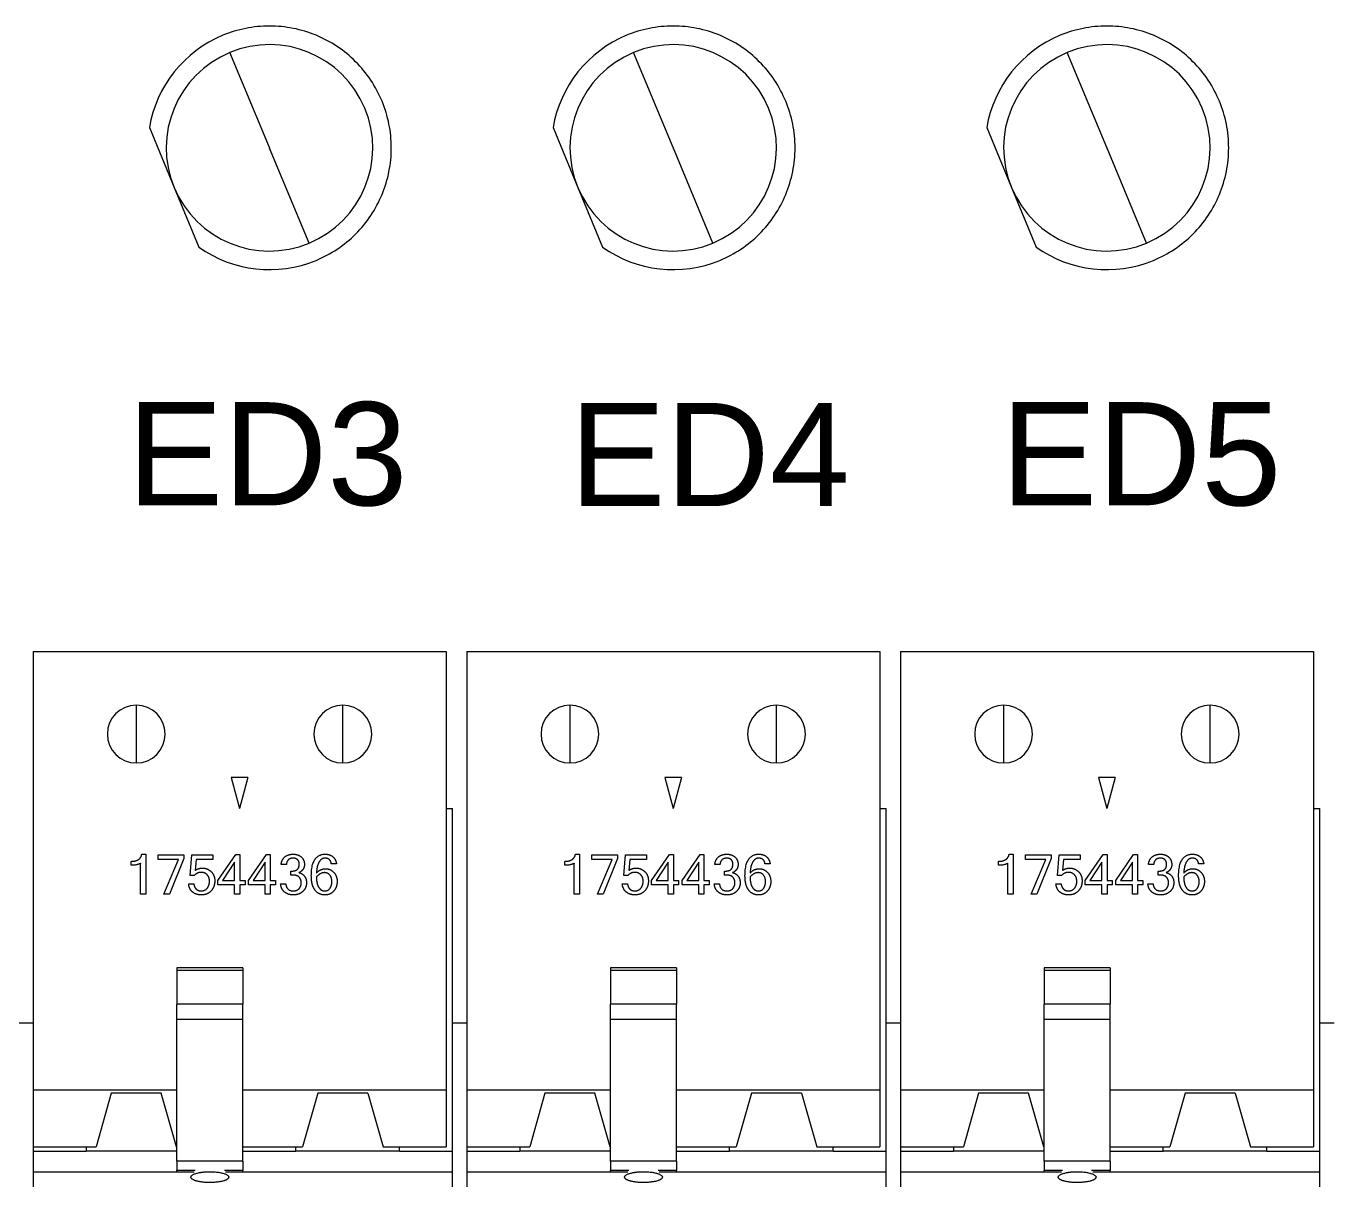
# Model space of a CAD drawing. Header units: millimetres. Extents: x -118 to 1430, y 370 to 641.
# Drawn here: x -2.31 to 29.19, y 463 to 491.12 of the extents above; entities that cross this region are included whole.
import ezdxf

# ---------------------------------------------------------------- set-up
doc = ezdxf.new("R2010")
doc.units = ezdxf.units.MM
doc.layers.add('TANGENT EDGES', color=7, linetype='Continuous', lineweight=0)
doc.layers.add('VISIBLE', color=7, linetype='Continuous', lineweight=0)
doc.styles.get("Standard").update_dxf_attribs({"font": 'arial.ttf'})

msp = doc.modelspace()

# ---------------------------------------------------------------- linework, layer by layer
at = {"layer": 'TANGENT EDGES'}
for p, q in [((3.581, 488.177), (2.627, 490.477)), ((13.355, 488.177), (12.401, 490.477)), ((23.855, 488.177), (22.901, 490.477)), ((4.542, 485.858), (3.588, 488.158)), ((14.316, 485.858), (13.363, 488.158)), ((24.816, 485.858), (23.863, 488.158)), ((0.359, 474.67), (0.359, 473.27)), ((5.359, 473.27), (5.359, 474.67)), ((10.859, 474.67), (10.859, 473.27)), ((15.859, 473.27), (15.859, 474.67)), ((21.359, 474.67), (21.359, 473.27)), ((26.359, 473.27), (26.359, 474.67)), ((2.939, 468.246), (1.339, 468.246)), ((13.439, 468.246), (11.839, 468.246)), ((23.939, 468.246), (22.339, 468.246)), ((2.939, 467.425), (1.339, 467.425)), ((13.439, 467.425), (11.839, 467.425)), ((23.939, 467.425), (22.339, 467.425)), ((1.787, 463.402), (1.339, 463.402)), ((2.939, 463.402), (2.491, 463.402)), ((12.287, 463.402), (11.839, 463.402)), ((13.439, 463.402), (12.991, 463.402)), ((22.787, 463.402), (22.339, 463.402)), ((23.939, 463.402), (23.491, 463.402))]:
    msp.add_line(p, q, dxfattribs=at)
for centre, radius, start, end in [((3.584, 488.167), 0.01, 112.5227, 292.5227), ((3.584, 488.167), 0.01, 292.5227, 112.5227), ((13.359, 488.167), 0.01, 112.5227, 292.5227), ((13.359, 488.167), 0.01, 292.5227, 112.5227), ((23.859, 488.167), 0.01, 112.5227, 292.5227), ((23.859, 488.167), 0.01, 292.5227, 112.5227), ((0.359, 473.97), 0.7, 90, 270), ((0.359, 473.97), 0.7, 270, 90), ((5.359, 473.97), 0.7, 90, 270), ((5.359, 473.97), 0.7, 270, 90), ((10.859, 473.97), 0.7, 90, 270), ((10.859, 473.97), 0.7, 270, 90), ((15.859, 473.97), 0.7, 90, 270), ((15.859, 473.97), 0.7, 270, 90), ((21.359, 473.97), 0.7, 90, 270), ((21.359, 473.97), 0.7, 270, 90), ((26.359, 473.97), 0.7, 90, 270), ((26.359, 473.97), 0.7, 270, 90)]:
    msp.add_arc(centre, radius, start, end, dxfattribs=at)
at = {"layer": 'VISIBLE'}
for p, q in [((0.675, 488.656), (1.275, 487.21)), ((10.45, 488.656), (11.049, 487.21)), ((20.95, 488.656), (21.549, 487.21)), ((1.275, 487.21), (1.875, 485.763)), ((11.049, 487.21), (11.649, 485.763)), ((21.549, 487.21), (22.149, 485.763)), ((-2.141, 475.97), (-2.141, 466.97)), ((-2.141, 475.97), (7.859, 475.97)), ((7.859, 475.97), (7.859, 466.97)), ((8.359, 475.97), (8.359, 466.97)), ((8.359, 475.97), (18.359, 475.97)), ((18.359, 475.97), (18.359, 466.97)), ((18.859, 475.97), (18.859, 466.97)), ((18.859, 475.97), (28.859, 475.97)), ((28.859, 475.97), (28.859, 466.97)), ((3.06, 472.92), (2.658, 472.92)), ((2.658, 472.92), (2.859, 472.17)), ((3.06, 472.92), (2.859, 472.17)), ((13.56, 472.92), (13.158, 472.92)), ((13.158, 472.92), (13.359, 472.17)), ((13.56, 472.92), (13.359, 472.17)), ((24.06, 472.92), (23.658, 472.92)), ((23.658, 472.92), (23.859, 472.17)), ((24.06, 472.92), (23.859, 472.17)), ((7.859, 472.17), (8.019, 472.17)), ((8.019, 463.87), (8.019, 472.17)), ((18.359, 472.17), (18.519, 472.17)), ((18.519, 463.87), (18.519, 472.17)), ((28.859, 472.17), (29.019, 472.17)), ((29.019, 463.87), (29.019, 472.17)), ((0.492, 471.06), (0.587, 471.06)), ((0.587, 471.06), (0.587, 470.09)), ((0.892, 470.931), (0.892, 471.044)), ((0.892, 471.044), (1.51, 471.044)), ((1.382, 470.931), (0.892, 470.931)), ((1.026, 470.09), (1.382, 470.931)), ((1.51, 470.958), (1.163, 470.09)), ((1.51, 471.044), (1.51, 470.958)), ((1.66, 470.54), (1.701, 471.044)), ((1.701, 471.044), (2.213, 471.044)), ((1.806, 470.931), (1.785, 470.666)), ((2.213, 470.931), (1.806, 470.931)), ((2.213, 471.044), (2.213, 470.931)), ((2.332, 470.426), (2.766, 471.056)), ((2.766, 471.056), (2.863, 471.056)), ((2.863, 471.056), (2.863, 470.426)), ((3.073, 470.426), (3.508, 471.056)), ((3.508, 471.056), (3.604, 471.056)), ((3.604, 471.056), (3.604, 470.426)), ((10.992, 471.06), (11.087, 471.06)), ((11.087, 471.06), (11.087, 470.09)), ((11.392, 470.931), (11.392, 471.044)), ((11.392, 471.044), (12.01, 471.044)), ((11.882, 470.931), (11.392, 470.931)), ((11.526, 470.09), (11.882, 470.931)), ((12.01, 470.958), (11.663, 470.09)), ((12.01, 471.044), (12.01, 470.958)), ((12.16, 470.54), (12.201, 471.044)), ((12.201, 471.044), (12.713, 471.044)), ((12.306, 470.931), (12.285, 470.666)), ((12.713, 470.931), (12.306, 470.931)), ((12.713, 471.044), (12.713, 470.931)), ((12.832, 470.426), (13.266, 471.056)), ((13.266, 471.056), (13.363, 471.056)), ((13.363, 471.056), (13.363, 470.426)), ((13.573, 470.426), (14.008, 471.056)), ((14.008, 471.056), (14.104, 471.056)), ((14.104, 471.056), (14.104, 470.426)), ((21.492, 471.06), (21.587, 471.06)), ((21.587, 471.06), (21.587, 470.09)), ((21.892, 470.931), (21.892, 471.044)), ((21.892, 471.044), (22.51, 471.044)), ((22.382, 470.931), (21.892, 470.931)), ((22.026, 470.09), (22.382, 470.931)), ((22.51, 470.958), (22.163, 470.09)), ((22.51, 471.044), (22.51, 470.958)), ((22.66, 470.54), (22.701, 471.044)), ((22.701, 471.044), (23.213, 471.044)), ((22.806, 470.931), (22.785, 470.666)), ((23.213, 470.931), (22.806, 470.931)), ((23.213, 471.044), (23.213, 470.931)), ((23.332, 470.426), (23.766, 471.056)), ((23.766, 471.056), (23.863, 471.056)), ((23.863, 471.056), (23.863, 470.426)), ((24.073, 470.426), (24.508, 471.056)), ((24.508, 471.056), (24.604, 471.056)), ((24.604, 471.056), (24.604, 470.426)), ((0.235, 470.791), (0.235, 470.887)), ((0.464, 470.09), (0.464, 470.841)), ((2.74, 470.863), (2.447, 470.426)), ((2.74, 470.426), (2.74, 470.863)), ((3.481, 470.863), (3.188, 470.426)), ((3.481, 470.426), (3.481, 470.863)), ((3.992, 470.812), (3.866, 470.812)), ((4.098, 470.555), (4.098, 470.651)), ((4.098, 470.651), (4.126, 470.651)), ((5.206, 470.823), (5.08, 470.823)), ((10.735, 470.791), (10.735, 470.887)), ((10.964, 470.09), (10.964, 470.841)), ((13.24, 470.863), (12.947, 470.426)), ((13.24, 470.426), (13.24, 470.863)), ((13.981, 470.863), (13.688, 470.426)), ((13.981, 470.426), (13.981, 470.863)), ((14.492, 470.812), (14.366, 470.812)), ((14.598, 470.555), (14.598, 470.651)), ((14.598, 470.651), (14.626, 470.651)), ((15.706, 470.823), (15.58, 470.823)), ((21.235, 470.791), (21.235, 470.887)), ((21.464, 470.09), (21.464, 470.841)), ((23.74, 470.863), (23.447, 470.426)), ((23.74, 470.426), (23.74, 470.863)), ((24.481, 470.863), (24.188, 470.426)), ((24.481, 470.426), (24.481, 470.863)), ((24.992, 470.812), (24.866, 470.812)), ((25.098, 470.555), (25.098, 470.651)), ((25.098, 470.651), (25.126, 470.651)), ((26.206, 470.823), (26.08, 470.823)), ((1.626, 470.34), (1.753, 470.34)), ((1.757, 470.54), (1.66, 470.54)), ((2.332, 470.318), (2.332, 470.426)), ((2.74, 470.318), (2.332, 470.318)), ((2.447, 470.426), (2.74, 470.426)), ((2.74, 470.09), (2.74, 470.318)), ((2.863, 470.426), (2.991, 470.426)), ((2.863, 470.318), (2.863, 470.09)), ((2.991, 470.318), (2.863, 470.318)), ((2.991, 470.426), (2.991, 470.318)), ((3.073, 470.318), (3.073, 470.426)), ((3.481, 470.318), (3.073, 470.318)), ((3.188, 470.426), (3.481, 470.426)), ((3.481, 470.09), (3.481, 470.318)), ((3.604, 470.426), (3.733, 470.426)), ((3.733, 470.318), (3.604, 470.318)), ((3.604, 470.318), (3.604, 470.09)), ((3.733, 470.426), (3.733, 470.318)), ((3.854, 470.342), (3.981, 470.342)), ((4.145, 470.555), (4.098, 470.555)), ((12.126, 470.34), (12.253, 470.34)), ((12.257, 470.54), (12.16, 470.54)), ((12.832, 470.318), (12.832, 470.426)), ((13.24, 470.318), (12.832, 470.318)), ((12.947, 470.426), (13.24, 470.426)), ((13.24, 470.09), (13.24, 470.318)), ((13.363, 470.426), (13.491, 470.426)), ((13.363, 470.318), (13.363, 470.09)), ((13.491, 470.318), (13.363, 470.318)), ((13.491, 470.426), (13.491, 470.318)), ((13.573, 470.318), (13.573, 470.426)), ((13.981, 470.318), (13.573, 470.318)), ((13.688, 470.426), (13.981, 470.426)), ((13.981, 470.09), (13.981, 470.318)), ((14.104, 470.426), (14.233, 470.426)), ((14.233, 470.318), (14.104, 470.318)), ((14.104, 470.318), (14.104, 470.09)), ((14.233, 470.426), (14.233, 470.318)), ((14.354, 470.342), (14.481, 470.342)), ((14.645, 470.555), (14.598, 470.555)), ((22.626, 470.34), (22.753, 470.34)), ((22.757, 470.54), (22.66, 470.54)), ((23.332, 470.318), (23.332, 470.426)), ((23.74, 470.318), (23.332, 470.318)), ((23.447, 470.426), (23.74, 470.426)), ((23.74, 470.09), (23.74, 470.318)), ((23.863, 470.426), (23.991, 470.426)), ((23.863, 470.318), (23.863, 470.09)), ((23.991, 470.318), (23.863, 470.318)), ((23.991, 470.426), (23.991, 470.318)), ((24.073, 470.318), (24.073, 470.426)), ((24.481, 470.318), (24.073, 470.318)), ((24.188, 470.426), (24.481, 470.426)), ((24.481, 470.09), (24.481, 470.318)), ((24.604, 470.426), (24.733, 470.426)), ((24.733, 470.318), (24.604, 470.318)), ((24.604, 470.318), (24.604, 470.09)), ((24.733, 470.426), (24.733, 470.318)), ((24.854, 470.342), (24.981, 470.342)), ((25.145, 470.555), (25.098, 470.555)), ((0.587, 470.09), (0.464, 470.09)), ((1.163, 470.09), (1.026, 470.09)), ((2.863, 470.09), (2.74, 470.09)), ((3.604, 470.09), (3.481, 470.09)), ((11.087, 470.09), (10.964, 470.09)), ((11.663, 470.09), (11.526, 470.09)), ((13.363, 470.09), (13.24, 470.09)), ((14.104, 470.09), (13.981, 470.09)), ((21.587, 470.09), (21.464, 470.09)), ((22.163, 470.09), (22.026, 470.09)), ((23.863, 470.09), (23.74, 470.09)), ((24.604, 470.09), (24.481, 470.09)), ((2.939, 468.31), (1.339, 468.31)), ((1.339, 468.31), (1.339, 468.246)), ((1.339, 468.246), (1.339, 467.425)), ((2.939, 468.31), (2.939, 468.246)), ((2.939, 468.246), (2.939, 467.425)), ((13.439, 468.31), (11.839, 468.31)), ((11.839, 468.31), (11.839, 468.246)), ((11.839, 468.246), (11.839, 467.425)), ((13.439, 468.31), (13.439, 468.246)), ((13.439, 468.246), (13.439, 467.425)), ((23.939, 468.31), (22.339, 468.31)), ((22.339, 468.31), (22.339, 468.246)), ((22.339, 468.246), (22.339, 467.425)), ((23.939, 468.31), (23.939, 468.246)), ((23.939, 468.246), (23.939, 467.425)), ((1.339, 467.055), (1.339, 467.425)), ((2.939, 467.055), (2.939, 467.425)), ((11.839, 467.055), (11.839, 467.425)), ((13.439, 467.055), (13.439, 467.425)), ((22.339, 467.055), (22.339, 467.425)), ((23.939, 467.055), (23.939, 467.425)), ((-2.141, 466.97), (-2.481, 466.97)), ((-2.141, 466.97), (-2.141, 465.344)), ((2.939, 467.055), (1.339, 467.055)), ((1.339, 463.627), (1.339, 467.055)), ((2.939, 463.627), (2.939, 467.055)), ((7.859, 466.97), (7.859, 465.344)), ((8.359, 466.97), (8.019, 466.97)), ((8.359, 466.97), (8.359, 465.344)), ((13.439, 467.055), (11.839, 467.055)), ((11.839, 463.627), (11.839, 467.055)), ((13.439, 463.627), (13.439, 467.055)), ((18.359, 466.97), (18.359, 465.344)), ((18.859, 466.97), (18.519, 466.97)), ((18.859, 466.97), (18.859, 465.344)), ((23.939, 467.055), (22.339, 467.055)), ((22.339, 463.627), (22.339, 467.055)), ((23.939, 463.627), (23.939, 467.055)), ((28.859, 466.97), (28.859, 465.344)), ((29.359, 466.97), (29.019, 466.97)), ((1.339, 465.344), (-2.141, 465.344)), ((-2.141, 465.344), (-2.141, 463.97)), ((-0.246, 465.27), (-0.616, 463.97)), ((0.964, 465.27), (-0.246, 465.27)), ((1.334, 463.97), (0.964, 465.27)), ((7.859, 465.344), (2.939, 465.344)), ((4.754, 465.27), (4.384, 463.97)), ((5.964, 465.27), (4.754, 465.27)), ((5.964, 465.27), (6.334, 463.97)), ((7.859, 465.344), (7.859, 463.97)), ((11.839, 465.344), (8.359, 465.344)), ((8.359, 465.344), (8.359, 463.97)), ((10.254, 465.27), (9.884, 463.97)), ((11.464, 465.27), (10.254, 465.27)), ((11.834, 463.97), (11.464, 465.27)), ((18.359, 465.344), (13.439, 465.344)), ((15.254, 465.27), (14.884, 463.97)), ((16.464, 465.27), (15.254, 465.27)), ((16.464, 465.27), (16.834, 463.97)), ((18.359, 465.344), (18.359, 463.97)), ((22.339, 465.344), (18.859, 465.344)), ((18.859, 465.344), (18.859, 463.97)), ((20.754, 465.27), (20.384, 463.97)), ((21.964, 465.27), (20.754, 465.27)), ((22.334, 463.97), (21.964, 465.27)), ((28.859, 465.344), (23.939, 465.344)), ((25.754, 465.27), (25.384, 463.97)), ((26.964, 465.27), (25.754, 465.27)), ((26.964, 465.27), (27.334, 463.97)), ((28.859, 465.344), (28.859, 463.97)), ((-2.141, 463.97), (-0.616, 463.97)), ((-2.141, 463.97), (-2.141, 463.87)), ((-2.141, 463.87), (-2.141, 463.37)), ((-2.141, 463.87), (-0.856, 463.87)), ((-0.856, 463.97), (-0.856, 463.87)), ((1.339, 463.87), (-0.856, 463.87)), ((1.334, 463.97), (1.339, 463.97)), ((2.939, 463.97), (4.384, 463.97)), ((2.939, 463.87), (4.224, 463.87)), ((4.224, 463.87), (4.224, 463.97)), ((6.734, 463.87), (4.224, 463.87)), ((6.334, 463.97), (7.859, 463.97)), ((6.734, 463.87), (6.734, 463.97)), ((6.734, 463.87), (8.019, 463.87)), ((8.019, 463.37), (8.019, 463.87)), ((8.359, 463.97), (9.884, 463.97)), ((8.359, 463.97), (8.359, 463.87)), ((8.359, 463.87), (8.359, 463.37)), ((8.359, 463.87), (9.644, 463.87)), ((9.644, 463.97), (9.644, 463.87)), ((11.839, 463.87), (9.644, 463.87)), ((11.834, 463.97), (11.839, 463.97)), ((13.439, 463.97), (14.884, 463.97)), ((13.439, 463.87), (14.724, 463.87)), ((14.724, 463.87), (14.724, 463.97)), ((17.234, 463.87), (14.724, 463.87)), ((16.834, 463.97), (18.359, 463.97)), ((17.234, 463.87), (17.234, 463.97)), ((17.234, 463.87), (18.519, 463.87)), ((18.519, 463.37), (18.519, 463.87)), ((18.859, 463.97), (20.384, 463.97)), ((18.859, 463.97), (18.859, 463.87)), ((18.859, 463.87), (18.859, 463.37)), ((18.859, 463.87), (20.144, 463.87)), ((20.144, 463.97), (20.144, 463.87)), ((22.339, 463.87), (20.144, 463.87)), ((22.334, 463.97), (22.339, 463.97)), ((23.939, 463.97), (25.384, 463.97)), ((23.939, 463.87), (25.224, 463.87)), ((25.224, 463.87), (25.224, 463.97)), ((27.734, 463.87), (25.224, 463.87)), ((27.334, 463.97), (28.859, 463.97)), ((27.734, 463.87), (27.734, 463.97)), ((27.734, 463.87), (29.019, 463.87)), ((29.019, 463.37), (29.019, 463.87)), ((-2.141, 463.37), (1.757, 463.37)), ((-2.141, 463.37), (-2.141, 463)), ((2.939, 463.627), (1.339, 463.627)), ((1.339, 463.627), (1.339, 463.402)), ((1.339, 463.37), (1.339, 463.402)), ((2.52, 463.37), (8.019, 463.37)), ((2.939, 463.627), (2.939, 463.402)), ((2.939, 463.37), (2.939, 463.402)), ((8.019, 463), (8.019, 463.37)), ((8.359, 463.37), (12.257, 463.37)), ((8.359, 463.37), (8.359, 463)), ((13.439, 463.627), (11.839, 463.627)), ((11.839, 463.627), (11.839, 463.402)), ((11.839, 463.37), (11.839, 463.402)), ((13.02, 463.37), (18.519, 463.37)), ((13.439, 463.627), (13.439, 463.402)), ((13.439, 463.37), (13.439, 463.402)), ((18.519, 463), (18.519, 463.37)), ((18.859, 463.37), (22.757, 463.37)), ((18.859, 463.37), (18.859, 463)), ((23.939, 463.627), (22.339, 463.627)), ((22.339, 463.627), (22.339, 463.402)), ((22.339, 463.37), (22.339, 463.402)), ((23.52, 463.37), (29.019, 463.37)), ((23.939, 463.627), (23.939, 463.402)), ((23.939, 463.37), (23.939, 463.402)), ((29.019, 463), (29.019, 463.37))]:
    msp.add_line(p, q, dxfattribs=at)
for centre, radius, start, end in [((3.584, 488.167), 2.95, 90.0227, 101.2727), ((3.584, 488.167), 2.95, 78.7727, 90.0227), ((13.359, 488.167), 2.95, 90.0227, 101.2727), ((13.359, 488.167), 2.95, 78.7727, 90.0227), ((23.859, 488.167), 2.95, 90.0227, 101.2727), ((23.859, 488.167), 2.95, 78.7727, 90.0227), ((3.584, 488.167), 2.95, 112.5227, 170.4589), ((3.584, 488.167), 2.95, 101.2727, 112.5227), ((3.584, 488.167), 2.95, 56.2727, 78.7727), ((13.359, 488.167), 2.95, 112.5227, 170.4589), ((13.359, 488.167), 2.95, 101.2727, 112.5227), ((13.359, 488.167), 2.95, 56.2727, 78.7727), ((23.859, 488.167), 2.95, 112.5227, 170.4589), ((23.859, 488.167), 2.95, 101.2727, 112.5227), ((23.859, 488.167), 2.95, 56.2727, 78.7727), ((3.584, 488.167), 2.5, 112.5227, 292.5227), ((3.584, 488.167), 2.5, 292.5227, 112.5227), ((3.584, 488.167), 2.95, 45.0227, 56.2727), ((13.359, 488.167), 2.5, 112.5227, 292.5227), ((13.359, 488.167), 2.5, 292.5227, 112.5227), ((13.359, 488.167), 2.95, 45.0227, 56.2727), ((23.859, 488.167), 2.5, 112.5227, 292.5227), ((23.859, 488.167), 2.5, 292.5227, 112.5227), ((23.859, 488.167), 2.95, 45.0227, 56.2727), ((3.584, 488.167), 2.95, 33.7727, 45.0227), ((13.359, 488.167), 2.95, 33.7727, 45.0227), ((23.859, 488.167), 2.95, 33.7727, 45.0227), ((3.584, 488.167), 2.95, 11.2727, 33.7727), ((13.359, 488.167), 2.95, 11.2727, 33.7727), ((23.859, 488.167), 2.95, 11.2727, 33.7727), ((3.584, 488.167), 2.95, 0.0227, 11.2727), ((13.359, 488.167), 2.95, 0.0227, 11.2727), ((23.859, 488.167), 2.95, 0.0227, 11.2727), ((3.584, 488.167), 2.95, 348.7727, 0.0227), ((13.359, 488.167), 2.95, 348.7727, 0.0227), ((23.859, 488.167), 2.95, 348.7727, 0.0227), ((3.584, 488.167), 2.95, 326.2727, 348.7727), ((13.359, 488.167), 2.95, 326.2727, 348.7727), ((23.859, 488.167), 2.95, 326.2727, 348.7727), ((3.584, 488.167), 2.95, 315.0227, 326.2727), ((13.359, 488.167), 2.95, 315.0227, 326.2727), ((23.859, 488.167), 2.95, 315.0227, 326.2727), ((3.584, 488.167), 2.95, 303.7727, 315.0227), ((13.359, 488.167), 2.95, 303.7727, 315.0227), ((23.859, 488.167), 2.95, 303.7727, 315.0227), ((3.584, 488.167), 2.95, 234.5865, 292.5227), ((13.359, 488.167), 2.95, 234.5865, 292.5227), ((23.859, 488.167), 2.95, 234.5865, 292.5227), ((3.584, 488.167), 2.95, 292.5227, 303.7727), ((13.359, 488.167), 2.95, 292.5227, 303.7727), ((23.859, 488.167), 2.95, 292.5227, 303.7727)]:
    msp.add_arc(centre, radius, start, end, dxfattribs=at)
for points in [[(0.235, 470.887), (0.459, 470.887), (0.492, 471.06)], [(3.866, 470.812), (3.88, 470.933), (3.959, 470.997)], [(3.959, 470.997), (4.037, 471.06), (4.153, 471.06)], [(4.155, 470.964), (4.01, 470.964), (3.992, 470.812)], [(4.153, 471.06), (4.28, 471.06), (4.356, 470.991)], [(4.265, 470.926), (4.226, 470.964), (4.155, 470.964)], [(4.304, 470.815), (4.304, 470.887), (4.265, 470.926)], [(4.356, 470.991), (4.431, 470.922), (4.431, 470.812)], [(4.597, 470.536), (4.597, 471.06), (4.934, 471.06)], [(4.928, 470.964), (4.84, 470.964), (4.785, 470.871)], [(5.08, 470.823), (5.064, 470.964), (4.928, 470.964)], [(4.934, 471.06), (5.041, 471.06), (5.116, 471)], [(5.116, 471), (5.19, 470.941), (5.206, 470.823)], [(10.735, 470.887), (10.959, 470.887), (10.992, 471.06)], [(14.366, 470.812), (14.38, 470.933), (14.459, 470.997)], [(14.459, 470.997), (14.537, 471.06), (14.653, 471.06)], [(14.655, 470.964), (14.51, 470.964), (14.492, 470.812)], [(14.653, 471.06), (14.78, 471.06), (14.856, 470.991)], [(14.765, 470.926), (14.726, 470.964), (14.655, 470.964)], [(14.804, 470.815), (14.804, 470.887), (14.765, 470.926)], [(14.856, 470.991), (14.931, 470.922), (14.931, 470.812)], [(15.097, 470.536), (15.097, 471.06), (15.434, 471.06)], [(15.428, 470.964), (15.34, 470.964), (15.285, 470.871)], [(15.58, 470.823), (15.564, 470.964), (15.428, 470.964)], [(15.434, 471.06), (15.541, 471.06), (15.616, 471)], [(15.616, 471), (15.69, 470.941), (15.706, 470.823)], [(21.235, 470.887), (21.459, 470.887), (21.492, 471.06)], [(24.866, 470.812), (24.88, 470.933), (24.959, 470.997)], [(24.959, 470.997), (25.037, 471.06), (25.153, 471.06)], [(25.155, 470.964), (25.01, 470.964), (24.992, 470.812)], [(25.153, 471.06), (25.28, 471.06), (25.356, 470.991)], [(25.265, 470.926), (25.226, 470.964), (25.155, 470.964)], [(25.304, 470.815), (25.304, 470.887), (25.265, 470.926)], [(25.356, 470.991), (25.431, 470.922), (25.431, 470.812)], [(25.597, 470.536), (25.597, 471.06), (25.934, 471.06)], [(25.928, 470.964), (25.84, 470.964), (25.785, 470.871)], [(26.08, 470.823), (26.064, 470.964), (25.928, 470.964)], [(25.934, 471.06), (26.041, 471.06), (26.116, 471)], [(26.116, 471), (26.19, 470.941), (26.206, 470.823)], [(0.464, 470.841), (0.39, 470.791), (0.235, 470.791)], [(1.93, 470.619), (1.828, 470.619), (1.757, 470.54)], [(1.785, 470.666), (1.856, 470.723), (1.962, 470.723)], [(2.075, 470.561), (2.019, 470.619), (1.93, 470.619)], [(1.962, 470.723), (2.081, 470.723), (2.17, 470.639)], [(2.17, 470.639), (2.259, 470.554), (2.259, 470.414)], [(4.126, 470.651), (4.304, 470.651), (4.304, 470.815)], [(4.398, 470.697), (4.365, 470.642), (4.298, 470.614)], [(4.298, 470.614), (4.385, 470.591), (4.432, 470.525)], [(4.431, 470.812), (4.431, 470.751), (4.398, 470.697)], [(4.917, 470.613), (4.816, 470.613), (4.72, 470.51)], [(4.785, 470.871), (4.731, 470.779), (4.721, 470.605)], [(4.721, 470.605), (4.816, 470.708), (4.938, 470.708)], [(5.047, 470.551), (4.998, 470.613), (4.917, 470.613)], [(4.938, 470.708), (5.058, 470.708), (5.14, 470.621)], [(5.14, 470.621), (5.222, 470.534), (5.222, 470.4)], [(10.964, 470.841), (10.89, 470.791), (10.735, 470.791)], [(12.43, 470.619), (12.328, 470.619), (12.257, 470.54)], [(12.285, 470.666), (12.356, 470.723), (12.462, 470.723)], [(12.575, 470.561), (12.519, 470.619), (12.43, 470.619)], [(12.462, 470.723), (12.581, 470.723), (12.67, 470.639)], [(12.67, 470.639), (12.759, 470.554), (12.759, 470.414)], [(14.626, 470.651), (14.804, 470.651), (14.804, 470.815)], [(14.898, 470.697), (14.865, 470.642), (14.798, 470.614)], [(14.798, 470.614), (14.885, 470.591), (14.932, 470.525)], [(14.931, 470.812), (14.931, 470.751), (14.898, 470.697)], [(15.417, 470.613), (15.316, 470.613), (15.22, 470.51)], [(15.285, 470.871), (15.231, 470.779), (15.221, 470.605)], [(15.221, 470.605), (15.316, 470.708), (15.438, 470.708)], [(15.547, 470.551), (15.498, 470.613), (15.417, 470.613)], [(15.438, 470.708), (15.558, 470.708), (15.64, 470.621)], [(15.64, 470.621), (15.722, 470.534), (15.722, 470.4)], [(21.464, 470.841), (21.39, 470.791), (21.235, 470.791)], [(22.93, 470.619), (22.828, 470.619), (22.757, 470.54)], [(22.785, 470.666), (22.856, 470.723), (22.962, 470.723)], [(23.075, 470.561), (23.019, 470.619), (22.93, 470.619)], [(22.962, 470.723), (23.081, 470.723), (23.17, 470.639)], [(23.17, 470.639), (23.259, 470.554), (23.259, 470.414)], [(25.126, 470.651), (25.304, 470.651), (25.304, 470.815)], [(25.398, 470.697), (25.365, 470.642), (25.298, 470.614)], [(25.298, 470.614), (25.385, 470.591), (25.432, 470.525)], [(25.431, 470.812), (25.431, 470.751), (25.398, 470.697)], [(25.917, 470.613), (25.816, 470.613), (25.72, 470.51)], [(25.785, 470.871), (25.731, 470.779), (25.721, 470.605)], [(25.721, 470.605), (25.816, 470.708), (25.938, 470.708)], [(26.047, 470.551), (25.998, 470.613), (25.917, 470.613)], [(25.938, 470.708), (26.058, 470.708), (26.14, 470.621)], [(26.14, 470.621), (26.222, 470.534), (26.222, 470.4)], [(1.726, 470.14), (1.64, 470.207), (1.626, 470.34)], [(1.753, 470.34), (1.763, 470.254), (1.813, 470.212)], [(2.131, 470.403), (2.131, 470.503), (2.075, 470.561)], [(2.076, 470.237), (2.131, 470.304), (2.131, 470.403)], [(2.259, 470.414), (2.259, 470.267), (2.169, 470.17)], [(3.945, 470.147), (3.86, 470.22), (3.854, 470.342)], [(3.981, 470.342), (3.981, 470.271), (4.028, 470.22)], [(4.299, 470.507), (4.246, 470.555), (4.145, 470.555)], [(4.352, 470.368), (4.352, 470.458), (4.299, 470.507)], [(4.301, 470.225), (4.352, 470.281), (4.352, 470.368)], [(4.48, 470.371), (4.48, 470.239), (4.389, 470.156)], [(4.432, 470.525), (4.48, 470.459), (4.48, 470.371)], [(4.683, 470.193), (4.597, 470.312), (4.597, 470.536)], [(4.72, 470.51), (4.722, 470.345), (4.776, 470.258)], [(5.095, 470.392), (5.095, 470.489), (5.047, 470.551)], [(5.048, 470.233), (5.095, 470.297), (5.095, 470.392)], [(5.222, 470.4), (5.222, 470.264), (5.141, 470.169)], [(12.226, 470.14), (12.14, 470.207), (12.126, 470.34)], [(12.253, 470.34), (12.263, 470.254), (12.313, 470.212)], [(12.631, 470.403), (12.631, 470.503), (12.575, 470.561)], [(12.576, 470.237), (12.631, 470.304), (12.631, 470.403)], [(12.759, 470.414), (12.759, 470.267), (12.669, 470.17)], [(14.445, 470.147), (14.36, 470.22), (14.354, 470.342)], [(14.481, 470.342), (14.481, 470.271), (14.528, 470.22)], [(14.799, 470.507), (14.746, 470.555), (14.645, 470.555)], [(14.852, 470.368), (14.852, 470.458), (14.799, 470.507)], [(14.801, 470.225), (14.852, 470.281), (14.852, 470.368)], [(14.98, 470.371), (14.98, 470.239), (14.889, 470.156)], [(14.932, 470.525), (14.98, 470.459), (14.98, 470.371)], [(15.183, 470.193), (15.097, 470.312), (15.097, 470.536)], [(15.22, 470.51), (15.222, 470.345), (15.276, 470.258)], [(15.595, 470.392), (15.595, 470.489), (15.547, 470.551)], [(15.548, 470.233), (15.595, 470.297), (15.595, 470.392)], [(15.722, 470.4), (15.722, 470.264), (15.641, 470.169)], [(22.726, 470.14), (22.64, 470.207), (22.626, 470.34)], [(22.753, 470.34), (22.763, 470.254), (22.813, 470.212)], [(23.131, 470.403), (23.131, 470.503), (23.075, 470.561)], [(23.076, 470.237), (23.131, 470.304), (23.131, 470.403)], [(23.259, 470.414), (23.259, 470.267), (23.169, 470.17)], [(24.945, 470.147), (24.86, 470.22), (24.854, 470.342)], [(24.981, 470.342), (24.981, 470.271), (25.028, 470.22)], [(25.299, 470.507), (25.246, 470.555), (25.145, 470.555)], [(25.352, 470.368), (25.352, 470.458), (25.299, 470.507)], [(25.301, 470.225), (25.352, 470.281), (25.352, 470.368)], [(25.48, 470.371), (25.48, 470.239), (25.389, 470.156)], [(25.432, 470.525), (25.48, 470.459), (25.48, 470.371)], [(25.683, 470.193), (25.597, 470.312), (25.597, 470.536)], [(25.72, 470.51), (25.722, 470.345), (25.776, 470.258)], [(26.095, 470.392), (26.095, 470.489), (26.047, 470.551)], [(26.048, 470.233), (26.095, 470.297), (26.095, 470.392)], [(26.222, 470.4), (26.222, 470.264), (26.141, 470.169)], [(1.933, 470.073), (1.812, 470.073), (1.726, 470.14)], [(1.813, 470.212), (1.863, 470.17), (1.933, 470.17)], [(1.933, 470.17), (2.021, 470.17), (2.076, 470.237)], [(2.169, 470.17), (2.08, 470.073), (1.933, 470.073)], [(4.164, 470.073), (4.03, 470.073), (3.945, 470.147)], [(4.028, 470.22), (4.076, 470.17), (4.164, 470.17)], [(4.164, 470.17), (4.25, 470.17), (4.301, 470.225)], [(4.389, 470.156), (4.299, 470.073), (4.164, 470.073)], [(4.924, 470.073), (4.769, 470.073), (4.683, 470.193)], [(4.776, 470.258), (4.83, 470.17), (4.921, 470.17)], [(4.921, 470.17), (5, 470.17), (5.048, 470.233)], [(5.141, 470.169), (5.059, 470.073), (4.924, 470.073)], [(12.433, 470.073), (12.312, 470.073), (12.226, 470.14)], [(12.313, 470.212), (12.363, 470.17), (12.433, 470.17)], [(12.433, 470.17), (12.521, 470.17), (12.576, 470.237)], [(12.669, 470.17), (12.58, 470.073), (12.433, 470.073)], [(14.664, 470.073), (14.53, 470.073), (14.445, 470.147)], [(14.528, 470.22), (14.576, 470.17), (14.664, 470.17)], [(14.664, 470.17), (14.75, 470.17), (14.801, 470.225)], [(14.889, 470.156), (14.799, 470.073), (14.664, 470.073)], [(15.424, 470.073), (15.269, 470.073), (15.183, 470.193)], [(15.276, 470.258), (15.33, 470.17), (15.421, 470.17)], [(15.421, 470.17), (15.5, 470.17), (15.548, 470.233)], [(15.641, 470.169), (15.559, 470.073), (15.424, 470.073)], [(22.933, 470.073), (22.812, 470.073), (22.726, 470.14)], [(22.813, 470.212), (22.863, 470.17), (22.933, 470.17)], [(22.933, 470.17), (23.021, 470.17), (23.076, 470.237)], [(23.169, 470.17), (23.08, 470.073), (22.933, 470.073)], [(25.164, 470.073), (25.03, 470.073), (24.945, 470.147)], [(25.028, 470.22), (25.076, 470.17), (25.164, 470.17)], [(25.164, 470.17), (25.25, 470.17), (25.301, 470.225)], [(25.389, 470.156), (25.299, 470.073), (25.164, 470.073)], [(25.924, 470.073), (25.769, 470.073), (25.683, 470.193)], [(25.776, 470.258), (25.83, 470.17), (25.921, 470.17)], [(25.921, 470.17), (26, 470.17), (26.048, 470.233)], [(26.141, 470.169), (26.059, 470.073), (25.924, 470.073)]]:
    msp.add_open_spline(points, degree=2, dxfattribs=at)
for points, knots in [([(1.685, 463.256), (1.685, 463.257), (1.686, 463.258), (1.686, 463.259), (1.689, 463.264), (1.693, 463.269), (1.698, 463.274), (1.703, 463.279), (1.708, 463.284), (1.715, 463.289), (1.722, 463.293), (1.73, 463.298), (1.739, 463.303), (1.748, 463.307), (1.757, 463.312), (1.768, 463.316), (1.779, 463.32), (1.79, 463.324), (1.802, 463.328), (1.815, 463.332), (1.828, 463.335), (1.841, 463.338), (1.855, 463.342), (1.869, 463.345), (1.884, 463.348), (1.892, 463.349), (1.899, 463.351), (1.907, 463.352), (1.915, 463.353), (1.923, 463.354), (1.931, 463.356), (1.947, 463.358), (1.963, 463.36), (1.98, 463.362), (1.989, 463.363), (1.997, 463.364), (2.006, 463.364), (2.014, 463.365), (2.023, 463.366), (2.032, 463.366), (2.049, 463.368), (2.067, 463.368), (2.085, 463.369), (2.103, 463.37), (2.121, 463.37), (2.139, 463.37)], [2.2105486, 2.2105486, 2.2105486, 2.2105486, 2.2216247, 2.2216247, 2.2216247, 2.2759317, 2.2759317, 2.2759317, 2.3299268, 2.3299268, 2.3299268, 2.3840773, 2.3840773, 2.3840773, 2.4384124, 2.4384124, 2.4384124, 2.4925399, 2.4925399, 2.4925399, 2.5464815, 2.5464815, 2.5464815, 2.6005234, 2.6005234, 2.6005234, 2.6274693, 2.6274693, 2.6274693, 2.6544262, 2.6544262, 2.6544262, 2.70843, 2.70843, 2.70843, 2.7353823, 2.7353823, 2.7353823, 2.7623324, 2.7623324, 2.7623324, 2.816373, 2.816373, 2.816373, 2.8702953, 2.8702953, 2.8702953, 2.8702953]), ([(2.139, 463.37), (2.157, 463.37), (2.175, 463.37), (2.193, 463.369), (2.211, 463.368), (2.228, 463.368), (2.246, 463.366), (2.281, 463.364), (2.315, 463.36), (2.347, 463.356), (2.379, 463.351), (2.409, 463.345), (2.436, 463.338), (2.45, 463.335), (2.463, 463.332), (2.475, 463.328), (2.487, 463.324), (2.499, 463.32), (2.51, 463.316), (2.52, 463.312), (2.53, 463.307), (2.539, 463.303), (2.548, 463.298), (2.555, 463.294), (2.562, 463.289), (2.569, 463.284), (2.575, 463.279), (2.58, 463.274), (2.585, 463.269), (2.589, 463.264), (2.591, 463.259), (2.592, 463.258), (2.593, 463.257), (2.593, 463.256)], [0, 0, 0, 0, 0.054, 0.054, 0.054, 0.1081119, 0.1081119, 0.1081119, 0.2160335, 0.2160335, 0.2160335, 0.3239429, 0.3239429, 0.3239429, 0.3778641, 0.3778641, 0.3778641, 0.4319972, 0.4319972, 0.4319972, 0.4862463, 0.4862463, 0.4862463, 0.5402406, 0.5402406, 0.5402406, 0.5943776, 0.5943776, 0.5943776, 0.6487161, 0.6487161, 0.6487161, 0.6597773, 0.6597773, 0.6597773, 0.6597773]), ([(12.185, 463.256), (12.185, 463.257), (12.186, 463.258), (12.186, 463.259), (12.189, 463.264), (12.193, 463.269), (12.198, 463.274), (12.203, 463.279), (12.208, 463.284), (12.215, 463.289), (12.222, 463.293), (12.23, 463.298), (12.239, 463.303), (12.248, 463.307), (12.257, 463.312), (12.268, 463.316), (12.279, 463.32), (12.29, 463.324), (12.302, 463.328), (12.315, 463.332), (12.328, 463.335), (12.341, 463.338), (12.355, 463.342), (12.369, 463.345), (12.384, 463.348), (12.392, 463.349), (12.399, 463.351), (12.407, 463.352), (12.415, 463.353), (12.423, 463.354), (12.431, 463.356), (12.447, 463.358), (12.463, 463.36), (12.48, 463.362), (12.489, 463.363), (12.497, 463.364), (12.506, 463.364), (12.514, 463.365), (12.523, 463.366), (12.532, 463.366), (12.549, 463.368), (12.567, 463.368), (12.585, 463.369), (12.603, 463.37), (12.621, 463.37), (12.639, 463.37)], [2.2105486, 2.2105486, 2.2105486, 2.2105486, 2.2216247, 2.2216247, 2.2216247, 2.2759317, 2.2759317, 2.2759317, 2.3299268, 2.3299268, 2.3299268, 2.3840773, 2.3840773, 2.3840773, 2.4384124, 2.4384124, 2.4384124, 2.4925399, 2.4925399, 2.4925399, 2.5464815, 2.5464815, 2.5464815, 2.6005234, 2.6005234, 2.6005234, 2.6274693, 2.6274693, 2.6274693, 2.6544262, 2.6544262, 2.6544262, 2.70843, 2.70843, 2.70843, 2.7353823, 2.7353823, 2.7353823, 2.7623324, 2.7623324, 2.7623324, 2.816373, 2.816373, 2.816373, 2.8702953, 2.8702953, 2.8702953, 2.8702953]), ([(12.639, 463.37), (12.657, 463.37), (12.675, 463.37), (12.693, 463.369), (12.711, 463.368), (12.728, 463.368), (12.746, 463.366), (12.781, 463.364), (12.815, 463.36), (12.847, 463.356), (12.879, 463.351), (12.909, 463.345), (12.936, 463.338), (12.95, 463.335), (12.963, 463.332), (12.975, 463.328), (12.987, 463.324), (12.999, 463.32), (13.01, 463.316), (13.02, 463.312), (13.03, 463.307), (13.039, 463.303), (13.048, 463.298), (13.055, 463.294), (13.062, 463.289), (13.069, 463.284), (13.075, 463.279), (13.08, 463.274), (13.085, 463.269), (13.089, 463.264), (13.091, 463.259), (13.092, 463.258), (13.093, 463.257), (13.093, 463.256)], [0, 0, 0, 0, 0.054, 0.054, 0.054, 0.1081119, 0.1081119, 0.1081119, 0.2160335, 0.2160335, 0.2160335, 0.3239429, 0.3239429, 0.3239429, 0.3778641, 0.3778641, 0.3778641, 0.4319972, 0.4319972, 0.4319972, 0.4862463, 0.4862463, 0.4862463, 0.5402406, 0.5402406, 0.5402406, 0.5943776, 0.5943776, 0.5943776, 0.6487161, 0.6487161, 0.6487161, 0.6597773, 0.6597773, 0.6597773, 0.6597773]), ([(22.685, 463.256), (22.685, 463.257), (22.686, 463.258), (22.686, 463.259), (22.689, 463.264), (22.693, 463.269), (22.698, 463.274), (22.703, 463.279), (22.708, 463.284), (22.715, 463.289), (22.722, 463.293), (22.73, 463.298), (22.739, 463.303), (22.748, 463.307), (22.757, 463.312), (22.768, 463.316), (22.779, 463.32), (22.79, 463.324), (22.802, 463.328), (22.815, 463.332), (22.828, 463.335), (22.841, 463.338), (22.855, 463.342), (22.869, 463.345), (22.884, 463.348), (22.892, 463.349), (22.899, 463.351), (22.907, 463.352), (22.915, 463.353), (22.923, 463.354), (22.931, 463.356), (22.947, 463.358), (22.963, 463.36), (22.98, 463.362), (22.989, 463.363), (22.997, 463.364), (23.006, 463.364), (23.014, 463.365), (23.023, 463.366), (23.032, 463.366), (23.049, 463.368), (23.067, 463.368), (23.085, 463.369), (23.103, 463.37), (23.121, 463.37), (23.139, 463.37)], [2.2105486, 2.2105486, 2.2105486, 2.2105486, 2.2216247, 2.2216247, 2.2216247, 2.2759317, 2.2759317, 2.2759317, 2.3299268, 2.3299268, 2.3299268, 2.3840773, 2.3840773, 2.3840773, 2.4384124, 2.4384124, 2.4384124, 2.4925399, 2.4925399, 2.4925399, 2.5464815, 2.5464815, 2.5464815, 2.6005234, 2.6005234, 2.6005234, 2.6274693, 2.6274693, 2.6274693, 2.6544262, 2.6544262, 2.6544262, 2.70843, 2.70843, 2.70843, 2.7353823, 2.7353823, 2.7353823, 2.7623324, 2.7623324, 2.7623324, 2.816373, 2.816373, 2.816373, 2.8702953, 2.8702953, 2.8702953, 2.8702953]), ([(23.139, 463.37), (23.157, 463.37), (23.175, 463.37), (23.193, 463.369), (23.211, 463.368), (23.228, 463.368), (23.246, 463.366), (23.281, 463.364), (23.315, 463.36), (23.347, 463.356), (23.379, 463.351), (23.409, 463.345), (23.436, 463.338), (23.45, 463.335), (23.463, 463.332), (23.475, 463.328), (23.487, 463.324), (23.499, 463.32), (23.51, 463.316), (23.52, 463.312), (23.53, 463.307), (23.539, 463.303), (23.548, 463.298), (23.555, 463.294), (23.562, 463.289), (23.569, 463.284), (23.575, 463.279), (23.58, 463.274), (23.585, 463.269), (23.589, 463.264), (23.591, 463.259), (23.592, 463.258), (23.593, 463.257), (23.593, 463.256)], [0, 0, 0, 0, 0.054, 0.054, 0.054, 0.1081119, 0.1081119, 0.1081119, 0.2160335, 0.2160335, 0.2160335, 0.3239429, 0.3239429, 0.3239429, 0.3778641, 0.3778641, 0.3778641, 0.4319972, 0.4319972, 0.4319972, 0.4862463, 0.4862463, 0.4862463, 0.5402406, 0.5402406, 0.5402406, 0.5943776, 0.5943776, 0.5943776, 0.6487161, 0.6487161, 0.6487161, 0.6597773, 0.6597773, 0.6597773, 0.6597773]), ([(1.704, 463.198), (1.698, 463.203), (1.693, 463.208), (1.69, 463.213), (1.686, 463.218), (1.684, 463.223), (1.682, 463.228), (1.679, 463.237), (1.68, 463.247), (1.685, 463.256)], [2.0048581, 2.0048581, 2.0048581, 2.0048581, 2.0591781, 2.0591781, 2.0591781, 2.1134097, 2.1134097, 2.1134097, 2.2105486, 2.2105486, 2.2105486, 2.2105486]), ([(2.139, 463.107), (2.127, 463.107), (2.115, 463.107), (2.103, 463.108), (2.091, 463.108), (2.079, 463.108), (2.067, 463.109), (2.055, 463.109), (2.044, 463.11), (2.032, 463.111), (2.02, 463.112), (2.009, 463.113), (1.998, 463.114), (1.986, 463.115), (1.975, 463.116), (1.964, 463.117), (1.953, 463.119), (1.942, 463.12), (1.931, 463.122), (1.921, 463.123), (1.91, 463.125), (1.9, 463.127), (1.89, 463.128), (1.88, 463.13), (1.87, 463.132), (1.861, 463.134), (1.851, 463.136), (1.842, 463.139), (1.833, 463.141), (1.824, 463.143), (1.816, 463.146), (1.807, 463.148), (1.799, 463.15), (1.791, 463.153), (1.784, 463.156), (1.776, 463.158), (1.769, 463.161), (1.762, 463.164), (1.755, 463.167), (1.749, 463.17), (1.743, 463.173), (1.737, 463.176), (1.731, 463.179), (1.726, 463.182), (1.721, 463.185), (1.716, 463.188), (1.711, 463.191), (1.707, 463.194), (1.704, 463.198)], [1.4329539, 1.4329539, 1.4329539, 1.4329539, 1.4688088, 1.4688088, 1.4688088, 1.5047575, 1.5047575, 1.5047575, 1.5406875, 1.5406875, 1.5406875, 1.5764951, 1.5764951, 1.5764951, 1.6123262, 1.6123262, 1.6123262, 1.6481983, 1.6481983, 1.6481983, 1.6840015, 1.6840015, 1.6840015, 1.7198212, 1.7198212, 1.7198212, 1.7556962, 1.7556962, 1.7556962, 1.7915158, 1.7915158, 1.7915158, 1.827353, 1.827353, 1.827353, 1.8633412, 1.8633412, 1.8633412, 1.899371, 1.899371, 1.899371, 1.9353274, 1.9353274, 1.9353274, 1.9711343, 1.9711343, 1.9711343, 2.0070686, 2.0070686, 2.0070686, 2.0070686]), ([(2.427, 463.137), (2.417, 463.134), (2.406, 463.132), (2.396, 463.13), (2.385, 463.128), (2.374, 463.126), (2.363, 463.124), (2.351, 463.122), (2.34, 463.121), (2.328, 463.119), (2.316, 463.117), (2.304, 463.116), (2.292, 463.115), (2.279, 463.114), (2.267, 463.113), (2.254, 463.112), (2.242, 463.111), (2.229, 463.11), (2.216, 463.109), (2.204, 463.109), (2.191, 463.108), (2.178, 463.108), (2.165, 463.107), (2.152, 463.107), (2.139, 463.107)], [1.1221288, 1.1221288, 1.1221288, 1.1221288, 1.1611473, 1.1611473, 1.1611473, 1.2000646, 1.2000646, 1.2000646, 1.2390162, 1.2390162, 1.2390162, 1.2780027, 1.2780027, 1.2780027, 1.316905, 1.316905, 1.316905, 1.3558904, 1.3558904, 1.3558904, 1.394915, 1.394915, 1.394915, 1.4338398, 1.4338398, 1.4338398, 1.4338398]), ([(2.574, 463.198), (2.571, 463.195), (2.567, 463.192), (2.563, 463.189), (2.559, 463.186), (2.554, 463.183), (2.549, 463.18), (2.544, 463.177), (2.539, 463.175), (2.534, 463.172), (2.528, 463.169), (2.522, 463.167), (2.516, 463.164), (2.51, 463.161), (2.503, 463.159), (2.496, 463.156), (2.489, 463.154), (2.482, 463.152), (2.475, 463.149), (2.46, 463.145), (2.444, 463.14), (2.427, 463.137)], [0.8611269, 0.8611269, 0.8611269, 0.8611269, 0.8938324, 0.8938324, 0.8938324, 0.9265792, 0.9265792, 0.9265792, 0.959467, 0.959467, 0.959467, 0.9924119, 0.9924119, 0.9924119, 1.0253249, 1.0253249, 1.0253249, 1.0581198, 1.0581198, 1.0581198, 1.1235306, 1.1235306, 1.1235306, 1.1235306]), ([(2.593, 463.256), (2.595, 463.252), (2.596, 463.248), (2.597, 463.243), (2.597, 463.238), (2.597, 463.233), (2.595, 463.228), (2.594, 463.223), (2.591, 463.218), (2.588, 463.213), (2.584, 463.208), (2.58, 463.202), (2.574, 463.198)], [0.6597773, 0.6597773, 0.6597773, 0.6597773, 0.7028642, 0.7028642, 0.7028642, 0.7568669, 0.7568669, 0.7568669, 0.8111794, 0.8111794, 0.8111794, 0.8654371, 0.8654371, 0.8654371, 0.8654371]), ([(12.204, 463.198), (12.198, 463.203), (12.193, 463.208), (12.19, 463.213), (12.186, 463.218), (12.184, 463.223), (12.182, 463.228), (12.179, 463.237), (12.18, 463.247), (12.185, 463.256)], [2.0048581, 2.0048581, 2.0048581, 2.0048581, 2.0591781, 2.0591781, 2.0591781, 2.1134097, 2.1134097, 2.1134097, 2.2105486, 2.2105486, 2.2105486, 2.2105486]), ([(12.639, 463.107), (12.627, 463.107), (12.615, 463.107), (12.603, 463.108), (12.591, 463.108), (12.579, 463.108), (12.567, 463.109), (12.555, 463.109), (12.544, 463.11), (12.532, 463.111), (12.52, 463.112), (12.509, 463.113), (12.498, 463.114), (12.486, 463.115), (12.475, 463.116), (12.464, 463.117), (12.453, 463.119), (12.442, 463.12), (12.431, 463.122), (12.421, 463.123), (12.41, 463.125), (12.4, 463.127), (12.39, 463.128), (12.38, 463.13), (12.37, 463.132), (12.361, 463.134), (12.351, 463.136), (12.342, 463.139), (12.333, 463.141), (12.324, 463.143), (12.316, 463.146), (12.307, 463.148), (12.299, 463.15), (12.291, 463.153), (12.284, 463.156), (12.276, 463.158), (12.269, 463.161), (12.262, 463.164), (12.255, 463.167), (12.249, 463.17), (12.243, 463.173), (12.237, 463.176), (12.231, 463.179), (12.226, 463.182), (12.221, 463.185), (12.216, 463.188), (12.211, 463.191), (12.207, 463.194), (12.204, 463.198)], [1.4329539, 1.4329539, 1.4329539, 1.4329539, 1.4688088, 1.4688088, 1.4688088, 1.5047575, 1.5047575, 1.5047575, 1.5406875, 1.5406875, 1.5406875, 1.5764951, 1.5764951, 1.5764951, 1.6123262, 1.6123262, 1.6123262, 1.6481983, 1.6481983, 1.6481983, 1.6840015, 1.6840015, 1.6840015, 1.7198212, 1.7198212, 1.7198212, 1.7556962, 1.7556962, 1.7556962, 1.7915158, 1.7915158, 1.7915158, 1.827353, 1.827353, 1.827353, 1.8633412, 1.8633412, 1.8633412, 1.899371, 1.899371, 1.899371, 1.9353274, 1.9353274, 1.9353274, 1.9711343, 1.9711343, 1.9711343, 2.0070686, 2.0070686, 2.0070686, 2.0070686]), ([(12.927, 463.137), (12.917, 463.134), (12.906, 463.132), (12.896, 463.13), (12.885, 463.128), (12.874, 463.126), (12.863, 463.124), (12.851, 463.122), (12.84, 463.121), (12.828, 463.119), (12.816, 463.117), (12.804, 463.116), (12.792, 463.115), (12.779, 463.114), (12.767, 463.113), (12.754, 463.112), (12.742, 463.111), (12.729, 463.11), (12.716, 463.109), (12.704, 463.109), (12.691, 463.108), (12.678, 463.108), (12.665, 463.107), (12.652, 463.107), (12.639, 463.107)], [1.1221288, 1.1221288, 1.1221288, 1.1221288, 1.1611473, 1.1611473, 1.1611473, 1.2000646, 1.2000646, 1.2000646, 1.2390162, 1.2390162, 1.2390162, 1.2780027, 1.2780027, 1.2780027, 1.316905, 1.316905, 1.316905, 1.3558904, 1.3558904, 1.3558904, 1.394915, 1.394915, 1.394915, 1.4338398, 1.4338398, 1.4338398, 1.4338398]), ([(13.074, 463.198), (13.071, 463.195), (13.067, 463.192), (13.063, 463.189), (13.059, 463.186), (13.054, 463.183), (13.049, 463.18), (13.044, 463.177), (13.039, 463.175), (13.034, 463.172), (13.028, 463.169), (13.022, 463.167), (13.016, 463.164), (13.01, 463.161), (13.003, 463.159), (12.996, 463.156), (12.989, 463.154), (12.982, 463.152), (12.975, 463.149), (12.96, 463.145), (12.944, 463.14), (12.927, 463.137)], [0.8611269, 0.8611269, 0.8611269, 0.8611269, 0.8938324, 0.8938324, 0.8938324, 0.9265792, 0.9265792, 0.9265792, 0.959467, 0.959467, 0.959467, 0.9924119, 0.9924119, 0.9924119, 1.0253249, 1.0253249, 1.0253249, 1.0581198, 1.0581198, 1.0581198, 1.1235306, 1.1235306, 1.1235306, 1.1235306]), ([(13.093, 463.256), (13.095, 463.252), (13.096, 463.248), (13.097, 463.243), (13.097, 463.238), (13.097, 463.233), (13.095, 463.228), (13.094, 463.223), (13.091, 463.218), (13.088, 463.213), (13.084, 463.208), (13.08, 463.202), (13.074, 463.198)], [0.6597773, 0.6597773, 0.6597773, 0.6597773, 0.7028642, 0.7028642, 0.7028642, 0.7568669, 0.7568669, 0.7568669, 0.8111794, 0.8111794, 0.8111794, 0.8654371, 0.8654371, 0.8654371, 0.8654371]), ([(22.704, 463.198), (22.698, 463.203), (22.693, 463.208), (22.69, 463.213), (22.686, 463.218), (22.684, 463.223), (22.682, 463.228), (22.679, 463.237), (22.68, 463.247), (22.685, 463.256)], [2.0048581, 2.0048581, 2.0048581, 2.0048581, 2.0591781, 2.0591781, 2.0591781, 2.1134097, 2.1134097, 2.1134097, 2.2105486, 2.2105486, 2.2105486, 2.2105486]), ([(23.139, 463.107), (23.127, 463.107), (23.115, 463.107), (23.103, 463.108), (23.091, 463.108), (23.079, 463.108), (23.067, 463.109), (23.055, 463.109), (23.044, 463.11), (23.032, 463.111), (23.02, 463.112), (23.009, 463.113), (22.998, 463.114), (22.986, 463.115), (22.975, 463.116), (22.964, 463.117), (22.953, 463.119), (22.942, 463.12), (22.931, 463.122), (22.921, 463.123), (22.91, 463.125), (22.9, 463.127), (22.89, 463.128), (22.88, 463.13), (22.87, 463.132), (22.861, 463.134), (22.851, 463.136), (22.842, 463.139), (22.833, 463.141), (22.824, 463.143), (22.816, 463.146), (22.807, 463.148), (22.799, 463.15), (22.791, 463.153), (22.784, 463.156), (22.776, 463.158), (22.769, 463.161), (22.762, 463.164), (22.755, 463.167), (22.749, 463.17), (22.743, 463.173), (22.737, 463.176), (22.731, 463.179), (22.726, 463.182), (22.721, 463.185), (22.716, 463.188), (22.711, 463.191), (22.707, 463.194), (22.704, 463.198)], [1.4329539, 1.4329539, 1.4329539, 1.4329539, 1.4688088, 1.4688088, 1.4688088, 1.5047575, 1.5047575, 1.5047575, 1.5406875, 1.5406875, 1.5406875, 1.5764951, 1.5764951, 1.5764951, 1.6123262, 1.6123262, 1.6123262, 1.6481983, 1.6481983, 1.6481983, 1.6840015, 1.6840015, 1.6840015, 1.7198212, 1.7198212, 1.7198212, 1.7556962, 1.7556962, 1.7556962, 1.7915158, 1.7915158, 1.7915158, 1.827353, 1.827353, 1.827353, 1.8633412, 1.8633412, 1.8633412, 1.899371, 1.899371, 1.899371, 1.9353274, 1.9353274, 1.9353274, 1.9711343, 1.9711343, 1.9711343, 2.0070686, 2.0070686, 2.0070686, 2.0070686]), ([(23.427, 463.137), (23.417, 463.134), (23.406, 463.132), (23.396, 463.13), (23.385, 463.128), (23.374, 463.126), (23.363, 463.124), (23.351, 463.122), (23.34, 463.121), (23.328, 463.119), (23.316, 463.117), (23.304, 463.116), (23.292, 463.115), (23.279, 463.114), (23.267, 463.113), (23.254, 463.112), (23.242, 463.111), (23.229, 463.11), (23.216, 463.109), (23.204, 463.109), (23.191, 463.108), (23.178, 463.108), (23.165, 463.107), (23.152, 463.107), (23.139, 463.107)], [1.1221288, 1.1221288, 1.1221288, 1.1221288, 1.1611473, 1.1611473, 1.1611473, 1.2000646, 1.2000646, 1.2000646, 1.2390162, 1.2390162, 1.2390162, 1.2780027, 1.2780027, 1.2780027, 1.316905, 1.316905, 1.316905, 1.3558904, 1.3558904, 1.3558904, 1.394915, 1.394915, 1.394915, 1.4338398, 1.4338398, 1.4338398, 1.4338398]), ([(23.574, 463.198), (23.571, 463.195), (23.567, 463.192), (23.563, 463.189), (23.559, 463.186), (23.554, 463.183), (23.549, 463.18), (23.544, 463.177), (23.539, 463.175), (23.534, 463.172), (23.528, 463.169), (23.522, 463.167), (23.516, 463.164), (23.51, 463.161), (23.503, 463.159), (23.496, 463.156), (23.489, 463.154), (23.482, 463.152), (23.475, 463.149), (23.46, 463.145), (23.444, 463.14), (23.427, 463.137)], [0.8611269, 0.8611269, 0.8611269, 0.8611269, 0.8938324, 0.8938324, 0.8938324, 0.9265792, 0.9265792, 0.9265792, 0.959467, 0.959467, 0.959467, 0.9924119, 0.9924119, 0.9924119, 1.0253249, 1.0253249, 1.0253249, 1.0581198, 1.0581198, 1.0581198, 1.1235306, 1.1235306, 1.1235306, 1.1235306]), ([(23.593, 463.256), (23.595, 463.252), (23.596, 463.248), (23.597, 463.243), (23.597, 463.238), (23.597, 463.233), (23.595, 463.228), (23.594, 463.223), (23.591, 463.218), (23.588, 463.213), (23.584, 463.208), (23.58, 463.202), (23.574, 463.198)], [0.6597773, 0.6597773, 0.6597773, 0.6597773, 0.7028642, 0.7028642, 0.7028642, 0.7568669, 0.7568669, 0.7568669, 0.8111794, 0.8111794, 0.8111794, 0.8654371, 0.8654371, 0.8654371, 0.8654371])]:
    msp.add_open_spline(points, degree=3, knots=knots, dxfattribs=at)

# ---------------------------------------------------------------- texts
at = {"char_height": 2.5, "attachment_point": 5}
for s, insert in [('ED3', (3.531, 480.741)), ('ED4', (14.243, 480.741)), ('ED5', (24.69, 480.741))]:
    msp.add_mtext_dynamic_manual_height_columns(s, width=26.81393, gutter_width=12.5, heights=[0], dxfattribs=dict(at, insert=insert))

doc.saveas('drawing.dxf')
